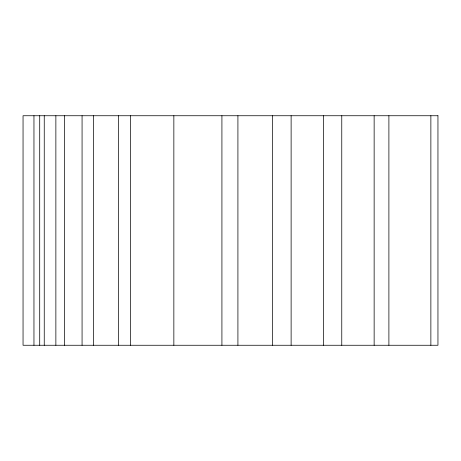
<?xml version="1.0" encoding="UTF-8"?>
<svg xmlns="http://www.w3.org/2000/svg" width="461" height="461" viewBox="0 0 461 461"><rect width="100%" height="100%" fill="white"/><g stroke="black" fill="none" stroke-linecap="round" stroke-linejoin="round"><path stroke-width="0.69" d="M430.868 115.74L430.868 345.26M388.894 115.74L388.894 345.26M374.142 115.74L374.142 345.26M341.762 115.74L341.762 345.26M323.564 115.74L323.564 345.26M291.122 115.74L291.122 345.26M272.445 115.74L272.445 345.26M237.916 115.74L237.916 345.26M221.92 115.74L221.92 345.26M173.849 115.74L173.849 345.26M130.59 115.74L130.59 345.26M118.396 115.74L118.396 345.26M93.595 115.74L93.595 345.26M82.07 115.74L82.07 345.26M64.407 115.74L64.407 345.26M55.867 115.74L55.867 345.26M44.25 115.74L44.25 345.26M39.709 115.74L39.709 345.26M33.958 115.74L33.958 345.26M437.95 115.74L23.05 115.74L23.05 345.26L437.95 345.26L437.95 115.74"/></g></svg>
